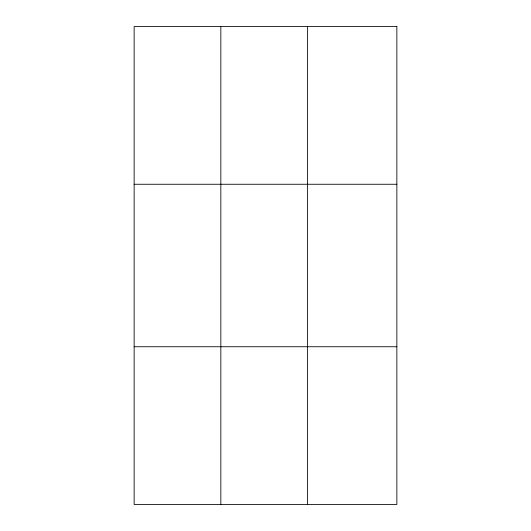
<?xml version="1.0" encoding="UTF-8"?>
<svg xmlns="http://www.w3.org/2000/svg" width="531" height="531" viewBox="0 0 531 531"><rect width="100%" height="100%" fill="white"/><g stroke="black" fill="none" stroke-linecap="round" stroke-linejoin="round"><path stroke-width="0.8" d="M220.836 504.45L220.836 26.55M307.535 504.45L307.535 26.55M134.144 184.257L396.856 184.257M134.144 346.743L396.856 346.743M396.856 26.55L396.856 504.45L134.144 504.45L134.144 26.55L396.856 26.55"/></g></svg>
